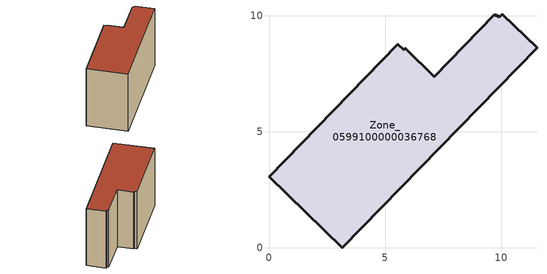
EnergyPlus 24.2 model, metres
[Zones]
Zone_0599100000036768
 floor ground (C_G): 9.93,9.96 10.05,10.06 11.54,8.61 3.16,0 0,3.05 5.55,8.75 5.8,8.54 5.86,8.6 7.12,7.37 9.71,10.04 z0
 wall outside (C_F): 3.16,0 11.54,8.61 10.05,10.06 9.93,9.96 9.71,10.04 7.12,7.37 5.86,8.6 5.8,8.54 5.55,8.75 0,3.05 3.16,0 z0:7.06
 roof outside (C_R): 10.05,10.06 9.93,9.96 9.71,10.04 7.12,7.37 5.86,8.6 5.8,8.54 5.55,8.75 0,3.05 3.16,0 11.54,8.61 z7.06
[BUILDING]
Pand.0599100000036768: North Axis=0; Terrain=City; Loads Convergence Tolerance Value=0.04; Temperature Convergence Tolerance Value=0.4; Solar Distribution=FullExterior; Maximum Number of Warmup Days=25; Minimum Number of Warmup Days=1
[Site:Location]
Rotterdam.The.Hague.AP_ZH_NLD Design_Conditions: Latitude=51.96; Longitude=4.45; Time Zone=1; Elevation=-4.5
[SITE:GROUNDTEMPERATURE:BUILDINGSURFACE]
18, 18, 18, 18, 18, 18, 18, 18, 18, 18, 18, 18
[MATERIAL] Thermal Absorptance=0.9; Solar Absorptance=0.7; Visible Absorptance=0.7
Name | Roughness | Thickness | Conductivity | Density | Specific Heat
G.TI.1946 | MediumSmooth | 0.15 | 1 | 540 | 1210
F.TI.1946 | Rough | 0.3 | 0.857143 | 1920 | 840
R.TI.1946 | MediumRough | 0.2 | 0.1 | 1500 | 1000
[CONSTRUCTION]
C_G: G.TI.1946
C_F: F.TI.1946
C_R: R.TI.1946
[ZONE]
Zone_0599100000036768: Type=1; Multiplier=1; Ceiling Height=Autocalculate; Volume=Autocalculate; Floor Area=autocalculate; Part of Total Floor Area=Yes
[ZONEINFILTRATION:DESIGNFLOWRATE]
Infil_Zone_0599100000036768: Zone or ZoneList or Space or SpaceList=Zone_0599100000036768; Schedule=AlwaysOn; Design Flow Rate Calculation Method=Flow/Area; Flow Rate per Floor Area=0.003; Constant Term Coefficient=1; Temperature Term Coefficient=0; Velocity Term Coefficient=0; Velocity Squared Term Coefficient=0
[HVACTEMPLATE:ZONE:IDEALLOADSAIRSYSTEM]
Zone_0599100000036768: Maximum Heating Supply Air Temperature=50; Minimum Cooling Supply Air Temperature=13; Maximum Heating Supply Air Humidity Ratio=0.0156; Minimum Cooling Supply Air Humidity Ratio=0.0077; Heating Limit=NoLimit; Cooling Limit=NoLimit; Dehumidification Control Type=ConstantSensibleHeatRatio; Cooling Sensible Heat Ratio=0.7; Dehumidification Setpoint=60; Humidification Control Type=None; Humidification Setpoint=30; Outdoor Air Method=None; Outdoor Air Flow Rate per Person=0.00944; Outdoor Air Flow Rate per Zone Floor Area=0; Outdoor Air Flow Rate per Zone=0; Demand Controlled Ventilation Type=None; Outdoor Air Economizer Type=NoEconomizer; Heat Recovery Type=None; Sensible Heat Recovery Effectiveness=0.7; Latent Heat Recovery Effectiveness=0.65
[ZONECONTROL:THERMOSTAT]
ThermostatControl_Zone_0599100000036768: Zone or ZoneList=Zone_0599100000036768; Control Type Schedule=DualSetpointControlType; Control 1=Thermostat_Zone_0599100000036768; Temperature Difference Between Cutout And Setpoint=0
[THERMOSTATSETPOINT:DUALSETPOINT]
Thermostat_Zone_0599100000036768: Heating Setpoint Temperature Schedule=HeatingSetpoint_Zone_0599100000036768; Cooling Setpoint Temperature Schedule=CoolingSetpoint_Zone_0599100000036768
[SCHEDULE:COMPACT]
HeatingSetpoint_Zone_0599100000036768: Through: 12/31, For: AllDays, Until: 24:00, 21
CoolingSetpoint_Zone_0599100000036768: Through: 12/31, For: AllDays, Until: 24:00, 24
DualSetpointControlType: Through: 12/31, For: AllDays, Until: 24:00, 4
AlwaysOn: Through: 12/31, For: AllDays, Until: 24:00, 1
